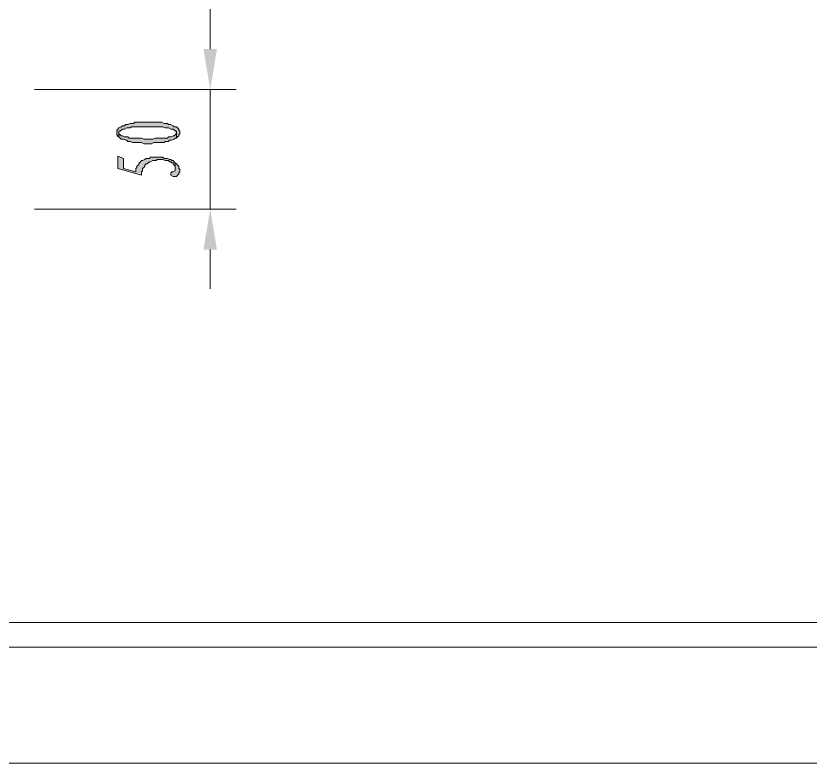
# Model space of a CAD drawing. Header units: millimetres. Extents: x 24 to 410, y 10 to 282.
# Drawn here: x 109.71 to 139.55, y 148.84 to 176.93 of the extents above; entities that cross this region are included whole.
import ezdxf

# ---------------------------------------------------------------- set-up
doc = ezdxf.new("R2010")
doc.units = ezdxf.units.MM

msp = doc.modelspace()

# ---------------------------------------------------------------- hatches: boundary and pattern name
h = msp.add_hatch(color=7)
h.dxf.hatch_style = 2
h.paths.add_polyline_path([(116.755333, 175.683333), (117.263333, 175.683333), (117.009333, 174.159333)])
h = msp.add_hatch(color=7)
h.dxf.hatch_style = 2
h.paths.add_polyline_path([(116.755333, 175.683333), (117.263333, 175.683333), (117.009333, 174.159333)])
h = msp.add_hatch(color=7)
h.dxf.hatch_style = 2
h.paths.add_polyline_path([(113.495667, 172.550667), (113.495667, 172.466), (113.538, 172.423667), (113.538, 172.381333), (113.580333, 172.381333), (113.580333, 172.593), (113.622667, 172.593), (113.665, 172.635333), (113.707333, 172.677667), (113.792, 172.677667), (113.876667, 172.72), (114.003667, 172.72), (114.046, 172.762333), (114.681, 172.762333), (115.231333, 172.762333), (115.316, 172.72), (115.443, 172.72), (115.527667, 172.677667), (115.612333, 172.677667), (115.654667, 172.635333), (115.697, 172.635333), (115.697, 172.593), (115.739333, 172.593), (115.739333, 172.550667), (115.739333, 172.339), (115.781667, 172.381333), (115.824, 172.423667), (115.824, 172.466), (115.866333, 172.508333), (115.866333, 172.593), (115.824, 172.635333), (115.824, 172.677667), (115.781667, 172.72), (115.739333, 172.762333), (115.654667, 172.762333), (115.612333, 172.804667), (115.527667, 172.847), (115.443, 172.847), (115.400667, 172.889333), (115.273667, 172.889333), (115.189, 172.931667), (114.173, 172.931667), (114.130667, 172.889333), (114.003667, 172.889333), (113.919, 172.847), (113.834333, 172.847), (113.792, 172.804667), (113.707333, 172.804667), (113.665, 172.762333), (113.580333, 172.72), (113.538, 172.677667), (113.495667, 172.635333)])
h = msp.add_hatch(color=7)
h.dxf.hatch_style = 2
h.paths.add_polyline_path([(113.580333, 172.381333), (113.622667, 172.339), (113.665, 172.296667), (113.749667, 172.296667), (113.834333, 172.254333), (113.876667, 172.254333), (113.919, 172.212), (114.003667, 172.212), (114.088333, 172.169667), (114.427, 172.169667), (114.511667, 172.127333), (114.808, 172.127333), (114.892667, 172.169667), (115.273667, 172.169667), (115.316, 172.212), (115.443, 172.212), (115.485333, 172.254333), (115.57, 172.254333), (115.654667, 172.296667), (115.697, 172.339), (115.739333, 172.339), (115.739333, 172.550667), (115.697, 172.466), (115.654667, 172.423667), (115.612333, 172.423667), (115.527667, 172.381333), (115.443, 172.381333), (115.400667, 172.339), (114.935, 172.339), (114.850333, 172.296667), (114.511667, 172.296667), (114.427, 172.339), (113.961333, 172.339), (113.919, 172.381333), (113.792, 172.381333), (113.707333, 172.423667), (113.665, 172.423667), (113.622667, 172.466), (113.580333, 172.508333), (113.580333, 172.550667)])
h = msp.add_hatch(color=7)
h.dxf.hatch_style = 2
h.paths.add_polyline_path([(113.538, 171.661667), (113.538, 171.196), (114.427, 170.942), (114.427, 171.069), (114.469333, 171.111333), (114.469333, 171.196), (114.511667, 171.238333), (114.554, 171.280667), (114.554, 171.323), (114.596333, 171.365333), (114.638667, 171.365333), (114.681, 171.407667), (114.723333, 171.45), (114.765667, 171.45), (114.850333, 171.492333), (114.977333, 171.492333), (115.019667, 171.534667), (115.231333, 171.534667), (115.316, 171.492333), (115.358333, 171.492333), (115.443, 171.492333), (115.485333, 171.45), (115.527667, 171.45), (115.57, 171.407667), (115.612333, 171.407667), (115.612333, 171.365333), (115.654667, 171.323), (115.697, 171.280667), (115.697, 171.111333), (115.697, 171.407667), (115.654667, 171.45), (115.612333, 171.492333), (115.57, 171.492333), (115.527667, 171.534667), (115.485333, 171.534667), (115.400667, 171.577), (115.273667, 171.577), (115.231333, 171.619333), (114.765667, 171.619333), (114.723333, 171.577), (114.596333, 171.577), (114.554, 171.534667), (114.469333, 171.492333), (114.427, 171.492333), (114.384667, 171.45), (114.342333, 171.407667), (114.342333, 171.365333), (114.3, 171.323), (114.257667, 171.280667), (114.257667, 171.238333), (114.215333, 171.196), (114.215333, 171.069), (113.749667, 171.196), (113.749667, 171.577)])
h = msp.add_hatch(color=7)
h.dxf.hatch_style = 2
h.paths.add_polyline_path([(115.527667, 170.984333), (115.527667, 170.942), (115.612333, 170.899667), (115.739333, 170.899667), (115.781667, 170.942), (115.824, 170.984333), (115.824, 171.026667), (115.866333, 171.069), (115.866333, 171.153667), (115.824, 171.196), (115.824, 171.280667), (115.781667, 171.323), (115.739333, 171.365333), (115.697, 171.407667), (115.697, 171.111333), (115.612333, 171.069), (115.57, 171.069), (115.527667, 171.026667)])
h = msp.add_hatch(color=7)
h.dxf.hatch_style = 2
h.paths.add_polyline_path([(116.755333, 168.148), (117.263333, 168.148), (117.009333, 169.672)])

# ---------------------------------------------------------------- linework, layer by layer
at = {"color": 7, "lineweight": 0}
for points in [[(117.009333, 194.267667), (117.009333, 175.683333)], [(117.009333, 175.683333), (117.009333, 177.165)], [(110.405333, 174.159333), (117.983, 174.159333)], [(110.405333, 174.159333), (117.983, 174.159333)], [(117.009333, 174.159333), (117.009333, 169.672)], [(110.405333, 169.672), (117.983, 169.672)], [(117.009333, 168.148), (117.009333, 166.666333)], [(251.671667, 154.135667), (41.91, 154.135667)], [(251.671667, 153.204333), (41.91, 153.204333)], [(41.91, 148.844), (144.737667, 148.844)]]:
    msp.add_lwpolyline(points, dxfattribs=at)
for points in [[(113.495667, 172.550667), (113.495667, 172.466), (113.538, 172.423667), (113.538, 172.381333), (113.580333, 172.381333), (113.580333, 172.593), (113.622667, 172.593), (113.665, 172.635333), (113.707333, 172.677667), (113.792, 172.677667), (113.876667, 172.72), (114.003667, 172.72), (114.046, 172.762333), (114.681, 172.762333), (115.231333, 172.762333), (115.316, 172.72), (115.443, 172.72), (115.527667, 172.677667), (115.612333, 172.677667), (115.654667, 172.635333), (115.697, 172.635333), (115.697, 172.593), (115.739333, 172.593), (115.739333, 172.550667), (115.739333, 172.339), (115.781667, 172.381333), (115.824, 172.423667), (115.824, 172.466), (115.866333, 172.508333), (115.866333, 172.593), (115.824, 172.635333), (115.824, 172.677667), (115.781667, 172.72), (115.739333, 172.762333), (115.654667, 172.762333), (115.612333, 172.804667), (115.527667, 172.847), (115.443, 172.847), (115.400667, 172.889333), (115.273667, 172.889333), (115.189, 172.931667), (114.173, 172.931667), (114.130667, 172.889333), (114.003667, 172.889333), (113.919, 172.847), (113.834333, 172.847), (113.792, 172.804667), (113.707333, 172.804667), (113.665, 172.762333), (113.580333, 172.72), (113.538, 172.677667), (113.495667, 172.635333)], [(113.580333, 172.381333), (113.622667, 172.339), (113.665, 172.296667), (113.749667, 172.296667), (113.834333, 172.254333), (113.876667, 172.254333), (113.919, 172.212), (114.003667, 172.212), (114.088333, 172.169667), (114.427, 172.169667), (114.511667, 172.127333), (114.808, 172.127333), (114.892667, 172.169667), (115.273667, 172.169667), (115.316, 172.212), (115.443, 172.212), (115.485333, 172.254333), (115.57, 172.254333), (115.654667, 172.296667), (115.697, 172.339), (115.739333, 172.339), (115.739333, 172.550667), (115.697, 172.466), (115.654667, 172.423667), (115.612333, 172.423667), (115.527667, 172.381333), (115.443, 172.381333), (115.400667, 172.339), (114.935, 172.339), (114.850333, 172.296667), (114.511667, 172.296667), (114.427, 172.339), (113.961333, 172.339), (113.919, 172.381333), (113.792, 172.381333), (113.707333, 172.423667), (113.665, 172.423667), (113.622667, 172.466), (113.580333, 172.508333), (113.580333, 172.550667)], [(113.538, 171.661667), (113.538, 171.196), (114.427, 170.942), (114.427, 171.069), (114.469333, 171.111333), (114.469333, 171.196), (114.511667, 171.238333), (114.554, 171.280667), (114.554, 171.323), (114.596333, 171.365333), (114.638667, 171.365333), (114.681, 171.407667), (114.723333, 171.45), (114.765667, 171.45), (114.850333, 171.492333), (114.977333, 171.492333), (115.019667, 171.534667), (115.231333, 171.534667), (115.316, 171.492333), (115.358333, 171.492333), (115.443, 171.492333), (115.485333, 171.45), (115.527667, 171.45), (115.57, 171.407667), (115.612333, 171.407667), (115.612333, 171.365333), (115.654667, 171.323), (115.697, 171.280667), (115.697, 171.111333), (115.697, 171.407667), (115.654667, 171.45), (115.612333, 171.492333), (115.57, 171.492333), (115.527667, 171.534667), (115.485333, 171.534667), (115.400667, 171.577), (115.273667, 171.577), (115.231333, 171.619333), (114.765667, 171.619333), (114.723333, 171.577), (114.596333, 171.577), (114.554, 171.534667), (114.469333, 171.492333), (114.427, 171.492333), (114.384667, 171.45), (114.342333, 171.407667), (114.342333, 171.365333), (114.3, 171.323), (114.257667, 171.280667), (114.257667, 171.238333), (114.215333, 171.196), (114.215333, 171.069), (113.749667, 171.196), (113.749667, 171.577)], [(115.527667, 170.984333), (115.527667, 170.942), (115.612333, 170.899667), (115.739333, 170.899667), (115.781667, 170.942), (115.824, 170.984333), (115.824, 171.026667), (115.866333, 171.069), (115.866333, 171.153667), (115.824, 171.196), (115.824, 171.280667), (115.781667, 171.323), (115.739333, 171.365333), (115.697, 171.407667), (115.697, 171.111333), (115.612333, 171.069), (115.57, 171.069), (115.527667, 171.026667)]]:
    msp.add_lwpolyline(points, close=True, dxfattribs=at)

doc.saveas('drawing.dxf')
